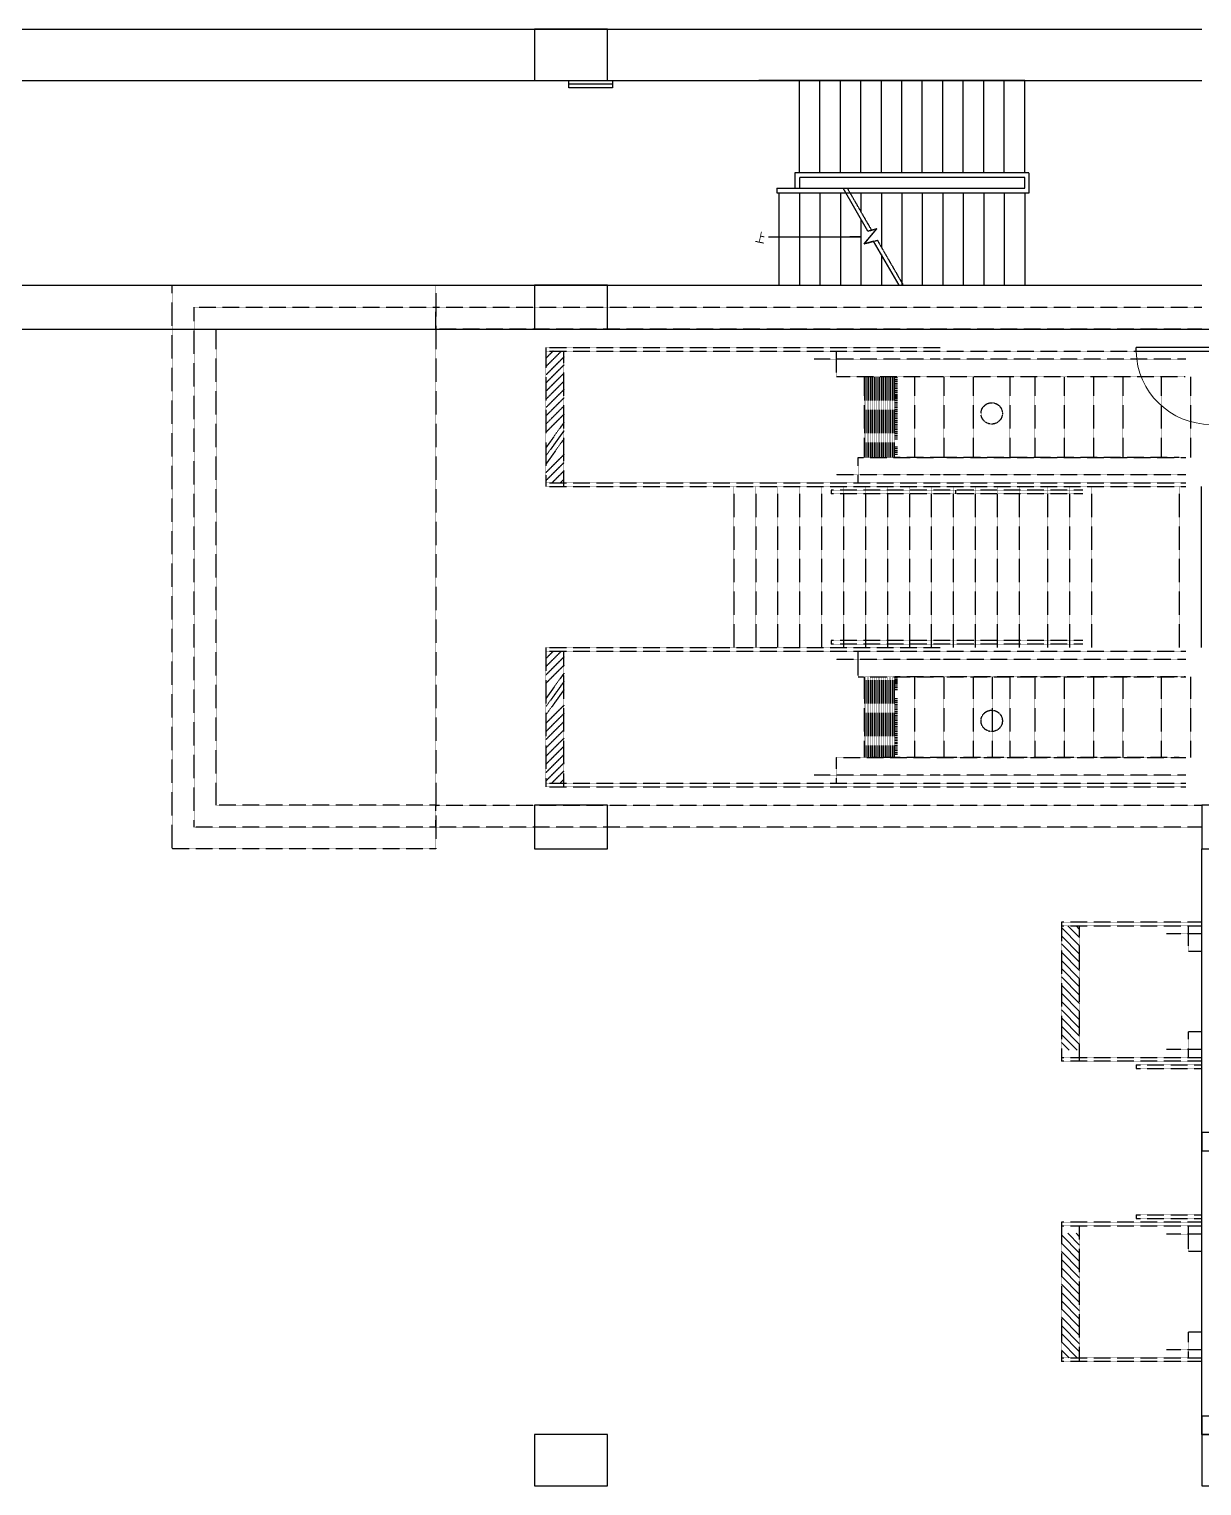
# Model space of a CAD drawing. Header units: metres. Extents: x -107920 to 223280, y -14950 to 38746.
# Drawn here: x -52106 to -36080, y 17350 to 37250 of the extents above; entities that cross this region are included whole.
import ezdxf

# ---------------------------------------------------------------- set-up
doc = ezdxf.new("R2010")
doc.units = ezdxf.units.M
doc.linetypes.add('_DASH', pattern=[0.6, 0.4, -0.2])
doc.linetypes.add('DASH', pattern=[0.35, 0.25, -0.1])
for name, color, linetype in [('05_文字', 7, 'Continuous'), ('06A_结构柱', 4, 'Continuous'), ('07_结构墙体', 4, 'Continuous'), ('07A_墙体', 4, 'Continuous'), ('07A_结构墙', 5, 'Continuous'), ('0BV3', 3, 'Continuous'), ('10A_扶手栏杆', 220, 'Continuous'), ('10A_楼梯', 85, 'Continuous'), ('10A_自动扶梯', 190, 'Continuous'), ('11A_符号标注', 7, 'Continuous'), ('HATCH', 8, 'Continuous')]:
    doc.layers.add(name, color=color, linetype=linetype)
doc.styles.add('_TCH_DIM', font='', dxfattribs={"width": 0.7})
doc.styles.get('_TCH_DIM').set_extended_font_data('SimSun')

msp = doc.modelspace()

# ---------------------------------------------------------------- linework, layer by layer
at = {"color": 1}
for p, q in [((-44732, 36550), (-44132, 36550)), ((-44732, 36450), (-44732, 36550)), ((-44132, 36500), (-44732, 36500)), ((-44132, 36450), (-44732, 36450)), ((-44132, 36550), (-44132, 36450))]:
    msp.add_line(p, q, dxfattribs=at)
for p, q in [((-36979, 32847), (-36979, 32900)), ((-35955, 32900), (-36979, 32900)), ((-35955, 32847), (-36979, 32847))]:
    msp.add_line(p, q)
at = {"lineweight": 13}
msp.add_ellipse((-35955, 32873), major_axis=(-724, 724), ratio=1, start_param=0.811042, end_param=2.356194, dxfattribs=at)
at = {"layer": '06A_结构柱'}
for p, q in [((-44200, 37250, 0), (-45200, 37250, 0)), ((-45200, 37250, 0), (-45200, 36550, 0)), ((-44200, 36550, 0), (-44200, 37250, 0)), ((-45200, 36550, 0), (-44200, 36550, 0)), ((-44200, 33750, 0), (-45200, 33750, 0)), ((-45200, 33750, 0), (-45200, 33150, 0)), ((-44200, 33150, 0), (-44200, 33750, 0)), ((-45200, 33150, 0), (-44200, 33150, 0)), ((-44200, 26650, 0), (-45200, 26650, 0)), ((-45200, 26650, 0), (-45200, 26050, 0)), ((-44200, 26050, 0), (-44200, 26650, 0)), ((-35080, 26650, 0), (-36080, 26650, 0)), ((-36080, 26650, 0), (-36080, 26050, 0)), ((-45200, 26050, 0), (-44200, 26050, 0)), ((-36080, 26050, 0), (-35080, 26050, 0)), ((-35830, 22175), (-36080, 22175)), ((-36080, 22175), (-36080, 21925)), ((-36080, 21925), (-35830, 21925)), ((-35830, 18300), (-36080, 18300)), ((-36080, 18300), (-36080, 18050)), ((-44200, 18050, 0), (-45200, 18050, 0)), ((-45200, 18050, 0), (-45200, 17350, 0)), ((-44200, 17350, 0), (-44200, 18050, 0)), ((-36080, 18050), (-35830, 18050)), ((-35080, 18050, 0), (-36080, 18050, 0)), ((-36080, 18050, 0), (-36080, 17350, 0)), ((-45200, 17350, 0), (-44200, 17350, 0)), ((-36080, 17350, 0), (-35080, 17350, 0))]:
    msp.add_line(p, q, dxfattribs=at)
at = {"layer": '07_结构墙体', "color": 8, "linetype": 'DASH'}
for p, q in [((-46549, 33150, 0), (-46549, 33450, 0)), ((-46549, 33450, 0), (-36080, 33450, 0)), ((-36080, 33150, 0), (-46549, 33150, 0)), ((-46549, 26350, 0), (-46549, 26650, 0)), ((-46549, 26650, 0), (-36080, 26650, 0)), ((-36080, 26350, 0), (-46549, 26350, 0))]:
    msp.add_line(p, q, dxfattribs=at)
at = {"layer": '07A_墙体'}
for q in [(-36080, 26050), (-35830, 18050)]:
    msp.add_line((-36080, 18050), q, dxfattribs=at)
at = {"layer": '07A_结构墙'}
for p, q in [((-59240, 37250), (-36080, 37250)), ((-59840, 36550), (-36080, 36550)), ((-56820, 33750), (-40580, 33750)), ((-40580, 33750), (-40177, 33750)), ((-40177, 33750), (-36080, 33750)), ((-56320, 33150), (-40580, 33150)), ((-40580, 33150), (-40177, 33150)), ((-40177, 33150), (-35780, 33150))]:
    msp.add_line(p, q, dxfattribs=at)
at = {"layer": '0BV3', "color": 252, "linetype": 'DASH'}
for p, q in [((-40695, 32500, 0), (-40695, 31400, 0)), ((-40695, 28400, 0), (-40695, 27300, 0))]:
    msp.add_line(p, q, dxfattribs=at)
at = {"layer": '10A_扶手栏杆', "color": 252, "linetype": 'DASH', "lineweight": -2, "extrusion": (3.14317e-10, -0.000307493, 1)}
for p, q in [((-37705, 30950, 0), (-41146, 30950, 0)), ((-37705, 30900, 0), (-41146, 30900, 0)), ((-37705, 28900, 0), (-41146, 28900, 0)), ((-37705, 28850, 0), (-41146, 28850, 0))]:
    msp.add_line(p, q, dxfattribs=at)
at = {"layer": '10A_扶手栏杆', "color": 252, "linetype": 'DASH', "lineweight": -2}
for p, q in [((-41146, 30950, 0), (-41146, 30900, 0)), ((-41146, 28900, 0), (-41146, 28850, 0))]:
    msp.add_line(p, q, dxfattribs=at)
at = {"layer": '10A_扶手栏杆', "color": 8, "linetype": 'DASH', "lineweight": -2}
for p, q in [((-38000, 25050, 0), (-38000, 23150, 0)), ((-36080, 25050, 0), (-38000, 25050, 0)), ((-38000, 25000, 0), (-36080, 25000, 0)), ((-37750, 23150, 0), (-37750, 25000, 0)), ((-36080, 24890, 0), (-36563, 24890, 0)), ((-36261, 24650, 0), (-36261, 25000, 0)), ((-36080, 24650, 0), (-36261, 24650, 0)), ((-36261, 23200, 0), (-36261, 23550, 0)), ((-36080, 23550, 0), (-36261, 23550, 0)), ((-36080, 23310, 0), (-36563, 23310, 0)), ((-38000, 23200, 0), (-36080, 23200, 0)), ((-36080, 23150, 0), (-38000, 23150, 0)), ((-38000, 20950, 0), (-38000, 19050, 0)), ((-36080, 20950, 0), (-38000, 20950, 0)), ((-38000, 20900, 0), (-36080, 20900, 0)), ((-37750, 19050, 0), (-37750, 20900, 0)), ((-36261, 20550, 0), (-36261, 20900, 0)), ((-36080, 20790, 0), (-36563, 20790, 0)), ((-36080, 20550, 0), (-36261, 20550, 0)), ((-36261, 19100, 0), (-36261, 19450, 0)), ((-36080, 19450, 0), (-36261, 19450, 0)), ((-36080, 19210, 0), (-36563, 19210, 0)), ((-38000, 19100, 0), (-36080, 19100, 0)), ((-36080, 19050, 0), (-38000, 19050, 0))]:
    msp.add_line(p, q, dxfattribs=at)
at = {"layer": '10A_扶手栏杆', "color": 8, "linetype": 'Continuous', "lineweight": -2}
for p, q in [((-38000, 24977, 0), (-37750, 24727, 0)), ((-37911, 25000, 0), (-37750, 24839, 0)), ((-37798, 25000, 0), (-37750, 24951, 0)), ((-38000, 24864, 0), (-37750, 24614, 0)), ((-38000, 24752, 0), (-37750, 24502, 0)), ((-38000, 24640, 0), (-37750, 24390, 0)), ((-38000, 24528, 0), (-37750, 24278, 0)), ((-38000, 24415, 0), (-37750, 24165, 0)), ((-38000, 24303, 0), (-37750, 24053, 0)), ((-38000, 24191, 0), (-37750, 23941, 0)), ((-38000, 24079, 0), (-37750, 23829, 0)), ((-38000, 23966, 0), (-37750, 23716, 0)), ((-38000, 23854, 0), (-37750, 23604, 0)), ((-38000, 23742, 0), (-37750, 23492, 0)), ((-38000, 23630, 0), (-37750, 23380, 0)), ((-38000, 23517, 0), (-37782, 23300, 0)), ((-38000, 23405, 0), (-37894, 23300, 0)), ((-38000, 20777, 0), (-37750, 20527, 0)), ((-37911, 20800, 0), (-37750, 20639, 0)), ((-37798, 20800, 0), (-37750, 20751, 0)), ((-38000, 20664, 0), (-37750, 20414, 0)), ((-38000, 20552, 0), (-37750, 20302, 0)), ((-38000, 20440, 0), (-37750, 20190, 0)), ((-38000, 20328, 0), (-37750, 20078, 0)), ((-38000, 20215, 0), (-37750, 19965, 0)), ((-38000, 20103, 0), (-37750, 19853, 0)), ((-38000, 19991, 0), (-37750, 19741, 0)), ((-38000, 19879, 0), (-37750, 19629, 0)), ((-38000, 19766, 0), (-37750, 19516, 0)), ((-38000, 19654, 0), (-37750, 19404, 0)), ((-38000, 19542, 0), (-37750, 19292, 0)), ((-38000, 19430, 0), (-37750, 19180, 0)), ((-38000, 19317, 0), (-37782, 19100, 0)), ((-38000, 19205, 0), (-37894, 19100, 0))]:
    msp.add_line(p, q, dxfattribs=at)
at = {"layer": '10A_扶手栏杆', "color": 8, "linetype": 'DASH', "lineweight": -2, "extrusion": (-3.18551e-10, -0.000307493, 1)}
for p, q in [((-36980, 23100, 0), (-36080, 23100, 0)), ((-36980, 23100, 0), (-36980, 23050, 0)), ((-36980, 23050, 0), (-36080, 23050, 0)), ((-36980, 21050, 0), (-36080, 21050, 0)), ((-36980, 21050, 0), (-36980, 21000, 0)), ((-36980, 21000, 0), (-36080, 21000, 0))]:
    msp.add_line(p, q, dxfattribs=at)
at = {"layer": '10A_楼梯', "color": 252, "linetype": '_DASH'}
for p, q in [((-38500, 36550), (-42140, 36550)), ((-41580, 35285), (-41580, 36550)), ((-41300, 35285), (-41300, 36550)), ((-41020, 35285), (-41020, 36550)), ((-40740, 35285), (-40740, 36550)), ((-40460, 35285), (-40460, 36550)), ((-40180, 35285), (-40180, 36550)), ((-39900, 35285), (-39900, 36550)), ((-39620, 35285), (-39620, 36550)), ((-39340, 35285), (-39340, 36550)), ((-39060, 35285), (-39060, 36550)), ((-38780, 35285), (-38780, 36550)), ((-38500, 35285), (-38500, 36550)), ((-41640, 35285, 0), (-41640, 35075, 0)), ((-38440, 35285, 0), (-41640, 35285, 0)), ((-41580, 35225, 0), (-41580, 35075, 0)), ((-38500, 35225, 0), (-41580, 35225, 0)), ((-38500, 35075, 0), (-38500, 35225, 0)), ((-38440, 35015, 0), (-38440, 35285, 0)), ((-41890, 35075, 0), (-41890, 35015, 0)), ((-41860, 35075), (-41040, 35075)), ((-41830, 35075, 0), (-38500, 35075, 0)), ((-41205, 35075), (-38500, 35075)), ((-40925, 35075), (-40595, 34503)), ((-41890, 35015, 0), (-38440, 35015, 0)), ((-40740, 35015), (-40740, 34755)), ((-40460, 35015), (-40460, 34270)), ((-40180, 35015), (-40180, 33785)), ((-40180, 35015), (-40180, 33750)), ((-39900, 35015), (-39900, 33750)), ((-39620, 35015), (-39620, 33750)), ((-39340, 35015), (-39340, 33750)), ((-39060, 35015), (-39060, 33750)), ((-38780, 35015), (-38780, 33750)), ((-38500, 35015), (-38500, 33750)), ((-40523, 34523), (-40695, 34317)), ((-40645, 34490), (-40523, 34523)), ((-40695, 34317), (-40515, 34365)), ((-40515, 34365), (-40160, 33750)), ((-40440, 33750), (-38500, 33750))]:
    msp.add_line(p, q, dxfattribs=at)
at = {"layer": '10A_楼梯'}
for p, q in [((-41890, 35075), (-40982, 35075)), ((-41890, 35075), (-41890, 35015)), ((-41860, 35075), (-40982, 35075)), ((-40645, 34490), (-40982, 35075)), ((-41890, 35015), (-40948, 35015)), ((-41860, 35015), (-41860, 33750)), ((-41580, 35015), (-41580, 33750)), ((-41300, 35015), (-41300, 33750)), ((-41020, 35015), (-41020, 33750)), ((-40740, 34655), (-40740, 33750)), ((-40695, 34317), (-40523, 34523)), ((-40523, 34523), (-40645, 34490)), ((-40565, 34352), (-40695, 34317)), ((-40218, 33750), (-40565, 34352)), ((-40460, 34170), (-40460, 33750)), ((-41860, 33750), (-40218, 33750))]:
    msp.add_line(p, q, dxfattribs=at)
at = {"layer": '10A_楼梯', "color": 252, "linetype": 'DASH'}
for p, q in [((-50149, 26050, 0), (-50149, 33750, 0)), ((-50149, 33750, 0), (-46549, 33750, 0)), ((-46549, 33750, 0), (-46549, 26050, 0)), ((-49849, 26350, 0), (-49849, 33450, 0)), ((-49849, 33450, 0), (-46549, 33450, 0)), ((-49549, 26650, 0), (-49549, 33150, 0)), ((-49549, 33150, 0), (-46549, 33150, 0)), ((-46549, 26650, 0), (-49549, 26650, 0)), ((-46549, 26350, 0), (-49849, 26350, 0)), ((-46549, 26050, 0), (-50149, 26050, 0))]:
    msp.add_line(p, q, dxfattribs=at)
at = {"layer": '10A_楼梯', "color": 252, "linetype": 'DASH', "lineweight": -2, "extrusion": (3.14317e-10, -0.000307493, 1)}
for p, q in [((-42477, 31000, 0), (-42477, 28800, 0)), ((-42177, 31000, 0), (-42177, 28800, 0)), ((-41877, 31000, 0), (-41877, 28800, 0)), ((-41577, 31000, 0), (-41577, 28800, 0)), ((-41277, 31000, 0), (-41277, 28800, 0)), ((-40977, 31000, 0), (-40977, 28800, 0)), ((-40677, 31000, 0), (-40677, 28800, 0)), ((-40377, 31000, 0), (-40377, 28800, 0)), ((-40077, 31000, 0), (-40077, 28800, 0)), ((-39777, 31000, 0), (-39777, 28800, 0)), ((-39477, 31000, 0), (-39477, 28800, 0)), ((-39446, 30950, 0), (-39446, 30900, 0)), ((-39177, 31000, 0), (-39177, 28800, 0)), ((-38877, 31000, 0), (-38877, 28800, 0)), ((-38577, 31000, 0), (-38577, 28800, 0)), ((-38190, 31000, 0), (-38190, 28800, 0)), ((-37890, 31000, 0), (-37890, 28800, 0)), ((-37590, 31000, 0), (-37590, 28800, 0)), ((-37590, 31000, 0), (-37590, 28800, 0)), ((-36390, 31000, 0), (-36390, 28800, 0))]:
    msp.add_line(p, q, dxfattribs=at)
at = {"layer": '10A_楼梯', "color": 252, "lineweight": -2, "extrusion": (3.14317e-10, -0.000307493, 1)}
msp.add_line((-36090, 31000, 0), (-36090, 28800, 0), dxfattribs=at)
at = {"layer": '10A_自动扶梯', "color": 252, "linetype": 'DASH'}
for p, q in [((-45047, 32900, 0), (-39657, 32900, 0)), ((-45047, 32900, 0), (-45047, 31000, 0)), ((-45047, 32850, 0), (-39657, 32850, 0)), ((-44797, 31000, 0), (-44797, 32850, 0)), ((-41075, 32500, 0), (-41075, 32850, 0)), ((-39657, 32850, 0), (-36301, 32850, 0)), ((-39657, 32740, 0), (-41379, 32740, 0)), ((-36301, 32740, 0), (-39657, 32740, 0)), ((-36310, 32500, 0), (-41075, 32500, 0)), ((-40006, 32500, 0), (-40006, 31400, 0)), ((-39606, 32500, 0), (-39606, 31400, 0)), ((-39206, 32500, 0), (-39206, 31400, 0)), ((-38706, 32500, 0), (-38706, 31400, 0)), ((-38362, 32500, 0), (-38362, 31400, 0)), ((-37962, 32500, 0), (-37962, 31400, 0)), ((-37562, 32500, 0), (-37562, 31400, 0)), ((-37162, 32500, 0), (-37162, 31400, 0)), ((-36634, 32500, 0), (-36634, 31400, 0)), ((-36234, 32500, 0), (-36234, 31400, 0)), ((-40775, 31400, 0), (-39657, 31400, 0)), ((-40775, 31050, 0), (-40775, 31400, 0)), ((-39657, 31400, 0), (-40276, 31400, 0)), ((-36391, 31400, 0), (-39657, 31400, 0)), ((-39657, 31400, 0), (-36301, 31400, 0)), ((-45047, 31050, 0), (-39657, 31050, 0)), ((-39657, 31160, 0), (-41079, 31160, 0)), ((-36301, 31160, 0), (-39657, 31160, 0)), ((-39657, 31050, 0), (-36301, 31050, 0)), ((-45047, 31000, 0), (-39657, 31000, 0)), ((-39657, 31000, 0), (-36301, 31000, 0)), ((-45047, 28800, 0), (-39657, 28800, 0)), ((-45047, 28800, 0), (-45047, 26900, 0)), ((-45047, 28750, 0), (-36301, 28750, 0)), ((-44797, 26900, 0), (-44797, 28750, 0)), ((-40775, 28400, 0), (-40775, 28750, 0)), ((-39657, 28640, 0), (-41079, 28640, 0)), ((-36301, 28640, 0), (-39657, 28640, 0)), ((-40775, 28400, 0), (-39657, 28400, 0)), ((-39657, 28400, 0), (-40275, 28400, 0)), ((-40006, 28400, 0), (-40006, 27300, 0)), ((-36310, 28400, 0), (-39657, 28400, 0)), ((-39657, 28400, 0), (-36301, 28400, 0)), ((-39606, 28400, 0), (-39606, 27300, 0)), ((-39206, 28400, 0), (-39206, 27300, 0)), ((-38947, 28400, 0), (-38947, 27300, 0)), ((-38706, 28400, 0), (-38706, 27300, 0)), ((-38362, 28400, 0), (-38362, 27300, 0)), ((-37962, 28400, 0), (-37962, 27300, 0)), ((-37562, 28400, 0), (-37562, 27300, 0)), ((-37162, 28400, 0), (-37162, 27300, 0)), ((-36634, 28400, 0), (-36634, 27300, 0)), ((-36234, 28400, 0), (-36234, 27300, 0)), ((-41075, 27300, 0), (-36301, 27300, 0)), ((-41075, 26950, 0), (-41075, 27300, 0)), ((-39657, 27300, 0), (-40576, 27300, 0)), ((-36391, 27300, 0), (-39657, 27300, 0)), ((-45047, 26950, 0), (-39657, 26950, 0)), ((-45047, 26900, 0), (-39657, 26900, 0)), ((-39657, 27060, 0), (-41379, 27060, 0)), ((-36301, 27060, 0), (-39657, 27060, 0)), ((-39657, 26950, 0), (-36301, 26950, 0)), ((-39657, 26900, 0), (-36301, 26900, 0))]:
    msp.add_line(p, q, dxfattribs=at)
for centre in [(-38952, 32000, 0), (-38952, 27800, 0)]:
    msp.add_circle(centre, 146, dxfattribs=at)
at = {"layer": '11A_符号标注'}
for p, q in [((-42000, 34412, 0), (-40740, 34412, 0)), ((-40740, 34412, 0), (-40890, 34412, 0))]:
    msp.add_line(p, q, dxfattribs=at)
at = {"layer": 'HATCH', "color": 252, "linetype": 'DASH'}
for p, q in [((-44834, 32850, 0), (-45047, 32637, 0)), ((-44946, 32850, 0), (-45047, 32749, 0)), ((-44797, 32774, 0), (-45047, 32524, 0)), ((-44797, 32662, 0), (-45047, 32412, 0)), ((-44797, 32550, 0), (-45047, 32300, 0)), ((-44797, 32438, 0), (-45047, 32188, 0)), ((-40680, 31400, 0), (-40680, 32500, 0)), ((-40655, 31400, 0), (-40655, 32500, 0)), ((-40630, 31400, 0), (-40630, 32500, 0)), ((-40605, 31400, 0), (-40605, 32500, 0)), ((-40580, 31400, 0), (-40580, 32500, 0)), ((-40555, 31400, 0), (-40555, 32500, 0)), ((-40530, 31400, 0), (-40530, 32500, 0)), ((-40505, 31400, 0), (-40505, 32500, 0)), ((-40480, 31400, 0), (-40480, 32500, 0)), ((-40455, 31400, 0), (-40455, 32500, 0)), ((-40430, 31400, 0), (-40430, 32500, 0)), ((-40405, 31400, 0), (-40405, 32500, 0)), ((-40380, 31400, 0), (-40380, 32500, 0)), ((-40355, 31400, 0), (-40355, 32500, 0)), ((-40330, 31400, 0), (-40330, 32500, 0)), ((-40305, 31400, 0), (-40305, 32500, 0)), ((-40280, 31400, 0), (-40280, 32500, 0)), ((-40238, 32485, 0), (-40280, 32485, 0)), ((-40238, 32460, 0), (-40280, 32460, 0)), ((-44797, 32325, 0), (-45047, 32075, 0)), ((-40238, 32435, 0), (-40280, 32435, 0)), ((-40238, 32410, 0), (-40280, 32410, 0)), ((-40238, 32385, 0), (-40280, 32385, 0)), ((-40238, 32360, 0), (-40280, 32360, 0)), ((-40238, 32335, 0), (-40280, 32335, 0)), ((-40238, 32310, 0), (-40280, 32310, 0)), ((-40238, 32285, 0), (-40280, 32285, 0)), ((-40238, 32260, 0), (-40280, 32260, 0)), ((-40238, 32250, 0), (-40280, 32250, 0)), ((-44797, 32213, 0), (-45047, 31963, 0)), ((-44797, 32101, 0), (-45047, 31851, 0)), ((-40238, 32235, 0), (-40280, 32235, 0)), ((-40238, 32225, 0), (-40280, 32225, 0)), ((-40238, 32210, 0), (-40280, 32210, 0)), ((-40238, 32200, 0), (-40280, 32200, 0)), ((-40238, 32175, 0), (-40280, 32175, 0)), ((-40238, 32150, 0), (-40280, 32150, 0)), ((-40238, 32125, 0), (-40280, 32125, 0)), ((-40238, 32100, 0), (-40280, 32100, 0)), ((-40238, 32075, 0), (-40280, 32075, 0)), ((-40238, 32050, 0), (-40280, 32050, 0)), ((-44797, 31989, 0), (-45047, 31739, 0)), ((-44797, 31876, 0), (-45047, 31526, 0)), ((-40238, 32025, 0), (-40280, 32025, 0)), ((-40238, 32000, 0), (-40280, 32000, 0)), ((-40238, 31975, 0), (-40280, 31975, 0)), ((-40238, 31950, 0), (-40280, 31950, 0)), ((-40238, 31925, 0), (-40280, 31925, 0)), ((-40238, 31900, 0), (-40280, 31900, 0)), ((-40238, 31875, 0), (-40280, 31875, 0)), ((-40238, 31850, 0), (-40280, 31850, 0)), ((-44797, 31764, 0), (-45047, 31414, 0)), ((-44797, 31652, 0), (-45047, 31302, 0)), ((-40238, 31825, 0), (-40280, 31825, 0)), ((-40238, 31800, 0), (-40280, 31800, 0)), ((-40238, 31775, 0), (-40280, 31775, 0)), ((-40238, 31750, 0), (-40280, 31750, 0)), ((-40238, 31725, 0), (-40280, 31725, 0)), ((-40238, 31700, 0), (-40280, 31700, 0)), ((-40238, 31675, 0), (-40280, 31675, 0)), ((-40238, 31650, 0), (-40280, 31650, 0)), ((-40238, 31540, 0), (-40280, 31540, 0)), ((-40238, 31515, 0), (-40280, 31515, 0)), ((-40238, 31490, 0), (-40280, 31490, 0)), ((-40238, 31465, 0), (-40280, 31465, 0)), ((-44797, 31440, 0), (-45047, 31190, 0)), ((-44797, 31327, 0), (-45047, 31077, 0)), ((-40238, 31440, 0), (-40280, 31440, 0)), ((-44797, 31215, 0), (-44962, 31050, 0)), ((-44797, 31103, 0), (-44850, 31050, 0)), ((-44834, 28750, 0), (-45047, 28537, 0)), ((-44946, 28750, 0), (-45047, 28649, 0)), ((-44797, 28674, 0), (-45047, 28424, 0)), ((-44797, 28562, 0), (-45047, 28312, 0)), ((-44797, 28450, 0), (-45047, 28100, 0)), ((-44797, 28338, 0), (-45047, 27988, 0)), ((-40680, 27300, 0), (-40680, 28400, 0)), ((-40655, 27300, 0), (-40655, 28400, 0)), ((-40630, 27300, 0), (-40630, 28400, 0)), ((-40605, 27300, 0), (-40605, 28400, 0)), ((-40580, 27300, 0), (-40580, 28400, 0)), ((-40555, 27300, 0), (-40555, 28400, 0)), ((-40530, 27300, 0), (-40530, 28400, 0)), ((-40505, 27300, 0), (-40505, 28400, 0)), ((-40480, 27300, 0), (-40480, 28400, 0)), ((-40455, 27300, 0), (-40455, 28400, 0)), ((-40430, 27300, 0), (-40430, 28400, 0)), ((-40405, 27300, 0), (-40405, 28400, 0)), ((-40380, 27300, 0), (-40380, 28400, 0)), ((-40355, 27300, 0), (-40355, 28400, 0)), ((-40330, 27300, 0), (-40330, 28400, 0)), ((-40305, 27300, 0), (-40305, 28400, 0)), ((-40280, 27300, 0), (-40280, 28400, 0)), ((-40238, 28385, 0), (-40280, 28385, 0)), ((-40238, 28360, 0), (-40280, 28360, 0)), ((-40238, 28350, 0), (-40280, 28350, 0)), ((-40238, 28335, 0), (-40280, 28335, 0)), ((-40238, 28325, 0), (-40280, 28325, 0)), ((-40238, 28310, 0), (-40280, 28310, 0)), ((-40238, 28300, 0), (-40280, 28300, 0)), ((-40238, 28275, 0), (-40280, 28275, 0)), ((-44797, 28225, 0), (-45047, 27875, 0)), ((-40238, 28250, 0), (-40280, 28250, 0)), ((-40238, 28225, 0), (-40280, 28225, 0)), ((-40238, 28100, 0), (-40280, 28100, 0)), ((-40238, 28075, 0), (-40280, 28075, 0)), ((-44797, 28013, 0), (-45047, 27763, 0)), ((-44797, 27901, 0), (-45047, 27651, 0)), ((-40238, 28050, 0), (-40280, 28050, 0)), ((-40238, 28025, 0), (-40280, 28025, 0)), ((-40238, 28000, 0), (-40280, 28000, 0)), ((-40238, 27975, 0), (-40280, 27975, 0)), ((-40238, 27950, 0), (-40280, 27950, 0)), ((-40238, 27925, 0), (-40280, 27925, 0)), ((-40238, 27900, 0), (-40280, 27900, 0)), ((-40238, 27875, 0), (-40280, 27875, 0)), ((-44797, 27789, 0), (-45047, 27539, 0)), ((-44797, 27676, 0), (-45047, 27426, 0)), ((-40238, 27850, 0), (-40280, 27850, 0)), ((-40238, 27825, 0), (-40280, 27825, 0)), ((-40238, 27800, 0), (-40280, 27800, 0)), ((-40238, 27775, 0), (-40280, 27775, 0)), ((-40238, 27750, 0), (-40280, 27750, 0)), ((-40238, 27725, 0), (-40280, 27725, 0)), ((-40238, 27700, 0), (-40280, 27700, 0)), ((-40238, 27675, 0), (-40280, 27675, 0)), ((-44797, 27564, 0), (-45047, 27314, 0)), ((-40238, 27650, 0), (-40280, 27650, 0)), ((-40238, 27625, 0), (-40280, 27625, 0)), ((-40238, 27600, 0), (-40280, 27600, 0)), ((-40238, 27575, 0), (-40280, 27575, 0)), ((-40238, 27550, 0), (-40280, 27550, 0)), ((-40238, 27525, 0), (-40280, 27525, 0)), ((-40238, 27500, 0), (-40280, 27500, 0)), ((-40238, 27490, 0), (-40280, 27490, 0)), ((-40238, 27465, 0), (-40280, 27465, 0)), ((-44797, 27452, 0), (-45047, 27202, 0)), ((-44797, 27340, 0), (-45047, 27090, 0)), ((-40238, 27440, 0), (-40280, 27440, 0)), ((-40238, 27415, 0), (-40280, 27415, 0)), ((-40238, 27390, 0), (-40280, 27390, 0)), ((-40238, 27365, 0), (-40280, 27365, 0)), ((-40238, 27340, 0), (-40280, 27340, 0)), ((-44797, 27227, 0), (-45047, 26977, 0)), ((-44797, 27115, 0), (-44962, 26950, 0)), ((-44797, 27003, 0), (-44850, 26950, 0))]:
    msp.add_line(p, q, dxfattribs=at)

# ---------------------------------------------------------------- texts
at = {"layer": '05_文字', "style": '_TCH_DIM', "width": 0.7}
msp.add_text('上', height=132, rotation=348.0194, dxfattribs=at).set_placement((-42188, 34351))

doc.saveas('drawing.dxf')
